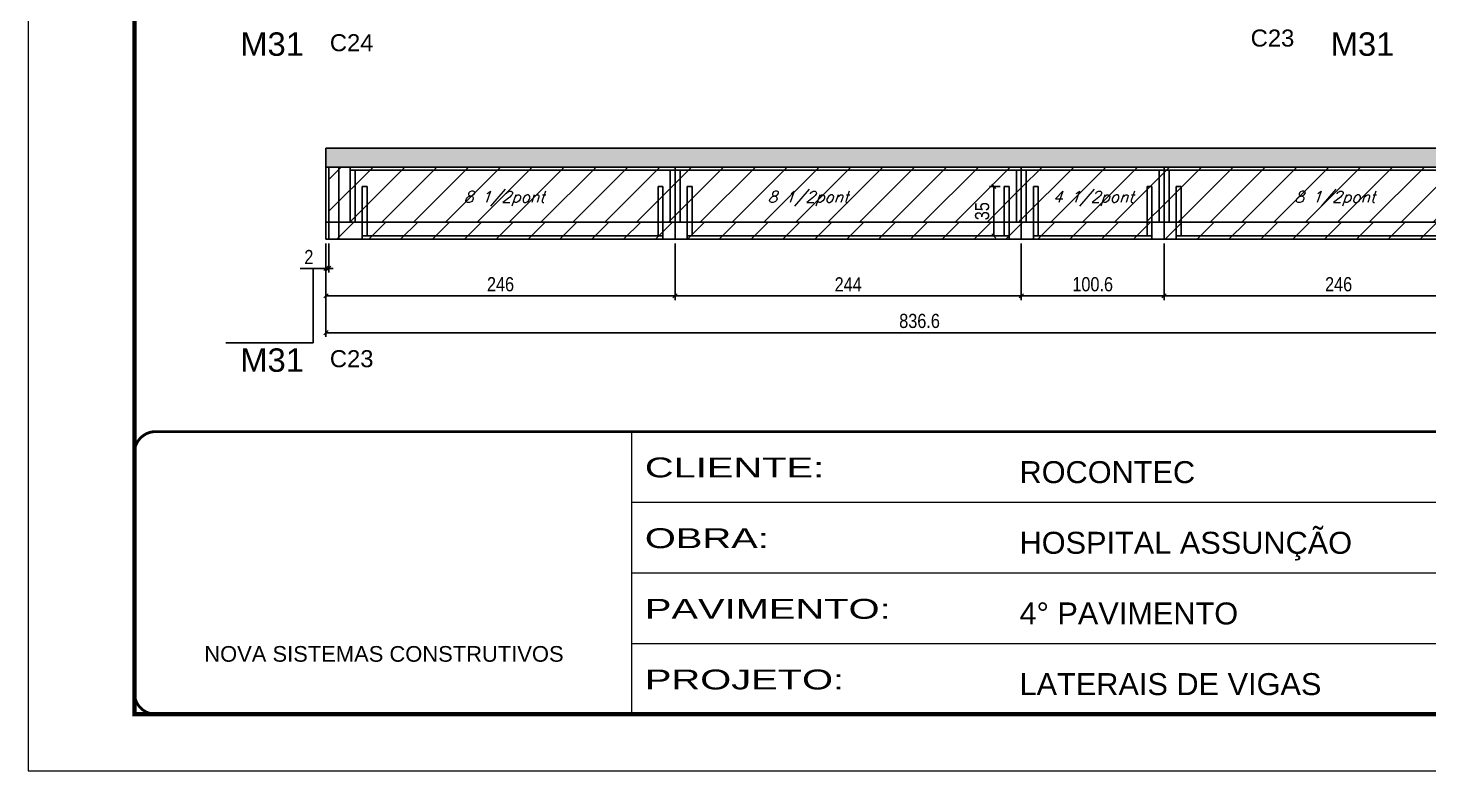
# Model space of a CAD drawing. Extents: x -20960 to -5926, y -2106 to 21915.
# Drawn here: x -9023 to -8036, y 18568 to 19092 of the extents above; entities that cross this region are included whole.
import ezdxf

# ---------------------------------------------------------------- set-up
doc = ezdxf.new("R2010")
doc.units = 0
doc.linetypes.add('CONTINUO', pattern=[0])
doc.linetypes.add('DASHED', pattern=[0.75, 0.5, -0.25])
for name, color, linetype in [('5', 5, 'Continuous'), ('COTA', 241, 'Continuous'), ('NOMENCLATURA', 7, 'Continuous'), ('Painéis', 200, 'Continuous'), ('Reaproveitamento', 251, 'Continuous'), ('SARR_2.2x7', 40, 'Continuous'), ('SARR_3.5x7', 81, 'Continuous'), ('texto', 7, 'Continuous')]:
    doc.layers.add(name, color=color, linetype=linetype)
doc.layers.add('Folhas', color=255, linetype='Continuous', lineweight=9)
doc.layers.add('SARRAFO DE PRESSAO', color=251, linetype='DASHED', lineweight=9)
doc.styles.add('ARIAL', font='arial.ttf')
doc.styles.add('COTA TECNICA', font='techl___.ttf', dxfattribs={"height": 10})
doc.styles.add('Romans', font='romans.shx')
doc.styles.get("Standard").update_dxf_attribs({"font": 'arial.ttf'})
doc.styles.add('Tecnologia', font='')
doc.styles.get('Tecnologia').set_extended_font_data('Forgotten Futurist')
doc.dimstyles.new('PAINEL', dxfattribs={"dimtxt": 10, "dimasz": 3, "dimexe": 3, "dimexo": 3, "dimgap": 3, "dimtad": 1, "dimdec": 1, "dimzin": 12, "dimdsep": 46, "dimtxsty": 'COTA TECNICA', "dimblk1": 'OBLIQUE', "dimblk2": 'OBLIQUE', "dimsah": 1, "dimcen": 0.9, "dimclrd": 4, "dimclre": 4, "dimclrt": 240, "dimadec": 1, "dimazin": 3, "dimtfac": 1, "dimtdec": 1, "dimtmove": 0, "dimatfit": 3, "dimfxl": 1, "dimtolj": 1, "dimtzin": 12, "dimarcsym": 0})
pattern_1 = [(45, (-149328.225, -7976.085), (-11.2253202, 11.2253202), [])]

# ---------------------------------------------------------------- blocks, each defined once
blk = doc.blocks.new('9999999999')
at = {"color": 30, "linetype": 'CONTINUO'}
for p, q in [((98564.56, 34230.21), (98564.56, 34429.45)), ((98564.56, 34379.64), (99583.98, 34379.64)), ((98564.56, 34329.83), (99487.98, 34329.83)), ((98564.56, 34280.02), (99487.98, 34280.02))]:
    blk.add_line(p, q, dxfattribs=at)
at = {"color": 30, "linetype": 'CONTINUO', "const_width": 2}
blk.add_lwpolyline([(99583.98, 34230.21), (99583.98, 34414.45, 0.414214), (99568.98, 34429.45), (98228.98, 34429.45, 0.414214), (98213.98, 34414.45), (98213.98, 34245.21, 0.414214), (98228.98, 34230.21), (99583.98, 34230.21)], format="xyb", dxfattribs=at)
at = {"layer": 'Folhas'}
blk.add_lwpolyline([(98138.98, 34190.21), (99623.98, 34190.21), (99623.98, 35240.21), (98138.98, 35240.21)], close=True, dxfattribs=at)
at = {"layer": 'Folhas', "color": 30, "const_width": 3}
blk.add_lwpolyline([(98213.98, 34230.21), (99583.98, 34230.21), (99583.98, 35200.21), (98213.98, 35200.21)], close=True, dxfattribs=at)
at = {"color": 7, "linetype": 'Continuous', "ltscale": 5, "style": 'ARIAL'}
for s, height, p in [('ROCONTEC', 15.483, (98837.68, 34393.13)), ('HOSPITAL ASSUNÇÃO', 15.4829, (98837.68, 34343.32)), ('4° PAVIMENTO', 15.4829, (98837.68, 34293.51)), ('NOVA SISTEMAS CONSTRUTIVOS', 11.0592, (98263.19, 34267.21)), ('LATERAIS DE VIGAS', 15.4829, (98837.68, 34243.7))]:
    blk.add_text(s, height=height, dxfattribs=at).set_placement(p)
at = {"layer": 'Folhas', "color": 7, "style": 'Tecnologia', "width": 1.5}
for s, p in [('CLIENTE:', (98573.65, 34397.17)), ('OBRA:', (98573.65, 34347.31)), ('PAVIMENTO:', (98573.65, 34297.5)), ('PROJETO:', (98573.65, 34247.69))]:
    blk.add_text(s, height=14, dxfattribs=at).set_placement(p)
blk = doc.blocks.new('_Oblique')
at = {"color": 0, "linetype": 'ByBlock', "lineweight": -2}
blk.add_line((-0.5, -0.5), (0.5, 0.5), dxfattribs=at)
blk = doc.blocks.new('*D179')
at = {"layer": 'COTA', "color": 4, "lineweight": -2, "ltscale": 25, "transparency": 16777216}
for p, q in [((-8813.55, 18940.17), (-8813.55, 18874.21)), ((-7976.95, 18940.17), (-7976.95, 18874.21)), ((-7976.95, 18877.21), (-8813.55, 18877.21))]:
    blk.add_line(p, q, dxfattribs=at)
at = {"layer": 'Defpoints', "color": 0, "ltscale": 25, "transparency": 16777216}
for p in [(-8813.55, 18943.17), (-7976.95, 18943.17), (-8813.55, 18877.21)]:
    blk.add_point(p, dxfattribs=at)
at = {"layer": 'COTA', "color": 4, "lineweight": -2, "ltscale": 25, "transparency": 16777216, "xscale": 3, "yscale": 3, "zscale": 3, "rotation": 180}
blk.add_blockref('_Oblique', (-8813.55, 18877.21), dxfattribs=at)
at = {"layer": 'COTA', "color": 4, "lineweight": -2, "ltscale": 25, "transparency": 16777216, "xscale": 3, "yscale": 3, "zscale": 3}
blk.add_blockref('_Oblique', (-7976.95, 18877.21), dxfattribs=at)
at = {"layer": 'COTA', "color": 240, "ltscale": 25, "transparency": 16777216, "insert": (-8395.25, 18885.45), "char_height": 10, "attachment_point": 5, "style": 'COTA TECNICA'}
blk.add_mtext('\\A1;836.6', dxfattribs=at)
blk = doc.blocks.new('*D236')
at = {"layer": 'COTA', "color": 4, "lineweight": -2, "ltscale": 25, "transparency": 16777216}
for p, q in [((-8813.55, 18940.17), (-8813.55, 18900.19)), ((-8567.55, 18940.17), (-8567.55, 18900.19)), ((-8813.55, 18903.19), (-8567.55, 18903.19))]:
    blk.add_line(p, q, dxfattribs=at)
at = {"layer": 'Defpoints', "color": 0, "ltscale": 25, "transparency": 16777216}
for p in [(-8813.55, 18943.17), (-8567.55, 18943.17), (-8567.55, 18903.19)]:
    blk.add_point(p, dxfattribs=at)
at = {"layer": 'COTA', "color": 4, "lineweight": -2, "ltscale": 25, "transparency": 16777216, "xscale": 3, "yscale": 3, "zscale": 3, "rotation": 180}
blk.add_blockref('_Oblique', (-8813.55, 18903.19), dxfattribs=at)
at = {"layer": 'COTA', "color": 4, "lineweight": -2, "ltscale": 25, "transparency": 16777216, "xscale": 3, "yscale": 3, "zscale": 3}
blk.add_blockref('_Oblique', (-8567.55, 18903.19), dxfattribs=at)
at = {"layer": 'COTA', "color": 240, "ltscale": 25, "transparency": 16777216, "insert": (-8690.55, 18911.3), "char_height": 10, "attachment_point": 5, "style": 'COTA TECNICA'}
blk.add_mtext('\\A1;246', dxfattribs=at)
blk = doc.blocks.new('*D180')
at = {"layer": 'COTA', "color": 4, "lineweight": -2, "ltscale": 25, "transparency": 16777216}
for p, q in [((-8567.55, 18940.17), (-8567.55, 18900.19)), ((-8323.55, 18940.17), (-8323.55, 18900.19)), ((-8567.55, 18903.19), (-8323.55, 18903.19))]:
    blk.add_line(p, q, dxfattribs=at)
at = {"layer": 'Defpoints', "color": 0, "ltscale": 25, "transparency": 16777216}
for p in [(-8567.55, 18943.17), (-8323.55, 18943.17), (-8323.55, 18903.19)]:
    blk.add_point(p, dxfattribs=at)
at = {"layer": 'COTA', "color": 4, "lineweight": -2, "ltscale": 25, "transparency": 16777216, "xscale": 3, "yscale": 3, "zscale": 3, "rotation": 180}
blk.add_blockref('_Oblique', (-8567.55, 18903.19), dxfattribs=at)
at = {"layer": 'COTA', "color": 4, "lineweight": -2, "ltscale": 25, "transparency": 16777216, "xscale": 3, "yscale": 3, "zscale": 3}
blk.add_blockref('_Oblique', (-8323.55, 18903.19), dxfattribs=at)
at = {"layer": 'COTA', "color": 240, "ltscale": 25, "transparency": 16777216, "insert": (-8445.55, 18911.27), "char_height": 10, "attachment_point": 5, "style": 'COTA TECNICA'}
blk.add_mtext('\\A1;244', dxfattribs=at)
blk = doc.blocks.new('*D181')
at = {"layer": 'COTA', "color": 4, "lineweight": -2, "ltscale": 25, "transparency": 16777216}
for p, q in [((-8222.95, 18940.17), (-8222.95, 18900.19)), ((-7976.95, 18940.17), (-7976.95, 18900.19)), ((-8222.95, 18903.19), (-7976.95, 18903.19))]:
    blk.add_line(p, q, dxfattribs=at)
at = {"layer": 'Defpoints', "color": 0, "ltscale": 25, "transparency": 16777216}
for p in [(-8222.95, 18943.17), (-7976.95, 18943.17), (-7976.95, 18903.19)]:
    blk.add_point(p, dxfattribs=at)
at = {"layer": 'COTA', "color": 4, "lineweight": -2, "ltscale": 25, "transparency": 16777216, "xscale": 3, "yscale": 3, "zscale": 3, "rotation": 180}
blk.add_blockref('_Oblique', (-8222.95, 18903.19), dxfattribs=at)
at = {"layer": 'COTA', "color": 4, "lineweight": -2, "ltscale": 25, "transparency": 16777216, "xscale": 3, "yscale": 3, "zscale": 3}
blk.add_blockref('_Oblique', (-7976.95, 18903.19), dxfattribs=at)
at = {"layer": 'COTA', "color": 240, "ltscale": 25, "transparency": 16777216, "insert": (-8099.95, 18911.3), "char_height": 10, "attachment_point": 5, "style": 'COTA TECNICA'}
blk.add_mtext('\\A1;246', dxfattribs=at)
blk = doc.blocks.new('*D238')
at = {"layer": 'COTA', "color": 4, "lineweight": -2, "ltscale": 25, "transparency": 16777216}
for p, q in [((-8813.55, 18940.17), (-8813.55, 18919.54)), ((-8811.55, 18940.17), (-8811.55, 18919.54)), ((-8813.55, 18922.54), (-8831.66, 18922.54)), ((-8811.55, 18922.54), (-8813.55, 18922.54)), ((-8811.55, 18922.54), (-8808.55, 18922.54))]:
    blk.add_line(p, q, dxfattribs=at)
at = {"layer": 'Defpoints', "color": 0, "ltscale": 25, "transparency": 16777216}
for p in [(-8813.55, 18943.17), (-8811.55, 18943.17), (-8813.55, 18922.54)]:
    blk.add_point(p, dxfattribs=at)
at = {"layer": 'COTA', "color": 4, "lineweight": -2, "ltscale": 25, "transparency": 16777216, "xscale": 3, "yscale": 3, "zscale": 3}
blk.add_blockref('_Oblique', (-8813.55, 18922.54), dxfattribs=at)
at = {"layer": 'COTA', "color": 4, "lineweight": -2, "ltscale": 25, "transparency": 16777216, "xscale": 3, "yscale": 3, "zscale": 3, "rotation": 180}
blk.add_blockref('_Oblique', (-8811.55, 18922.54), dxfattribs=at)
at = {"layer": 'COTA', "color": 240, "ltscale": 25, "transparency": 16777216, "insert": (-8825.61, 18930.54), "char_height": 10, "attachment_point": 5, "style": 'COTA TECNICA'}
blk.add_mtext('\\A1;2', dxfattribs=at)
blk = doc.blocks.new('*D183')
at = {"layer": 'COTA', "color": 4, "lineweight": -2, "ltscale": 25, "transparency": 16777216}
for p, q in [((-8323.55, 18940.17), (-8323.55, 18900.19)), ((-8222.95, 18940.17), (-8222.95, 18900.19)), ((-8323.55, 18903.19), (-8222.95, 18903.19))]:
    blk.add_line(p, q, dxfattribs=at)
at = {"layer": 'Defpoints', "color": 0, "ltscale": 25, "transparency": 16777216}
for p in [(-8323.55, 18943.17), (-8222.95, 18943.17), (-8222.95, 18903.19)]:
    blk.add_point(p, dxfattribs=at)
at = {"layer": 'COTA', "color": 4, "lineweight": -2, "ltscale": 25, "transparency": 16777216, "xscale": 3, "yscale": 3, "zscale": 3, "rotation": 180}
blk.add_blockref('_Oblique', (-8323.55, 18903.19), dxfattribs=at)
at = {"layer": 'COTA', "color": 4, "lineweight": -2, "ltscale": 25, "transparency": 16777216, "xscale": 3, "yscale": 3, "zscale": 3}
blk.add_blockref('_Oblique', (-8222.95, 18903.19), dxfattribs=at)
at = {"layer": 'COTA', "color": 240, "ltscale": 25, "transparency": 16777216, "insert": (-8273.25, 18911.3), "char_height": 10, "attachment_point": 5, "style": 'COTA TECNICA'}
blk.add_mtext('\\A1;100.6', dxfattribs=at)
blk = doc.blocks.new('*D246')
at = {"layer": 'COTA', "color": 4, "lineweight": -2, "ltscale": 25, "transparency": 16777216}
for p, q in [((-8338.55, 18980.34), (-8345.91, 18980.34)), ((-8342.91, 18980.34), (-8342.91, 18945.37)), ((-8338.55, 18945.37), (-8345.91, 18945.37))]:
    blk.add_line(p, q, dxfattribs=at)
at = {"layer": 'Defpoints', "color": 0, "ltscale": 25, "transparency": 16777216}
for p in [(-8335.55, 18980.34), (-8342.91, 18945.37), (-8335.55, 18945.37)]:
    blk.add_point(p, dxfattribs=at)
at = {"layer": 'COTA', "color": 4, "lineweight": -2, "ltscale": 25, "transparency": 16777216, "xscale": 3, "yscale": 3, "zscale": 3}
for p, rotation in [((-8342.91, 18980.34), 90), ((-8342.91, 18945.37), 270)]:
    blk.add_blockref('_Oblique', p, dxfattribs=dict(at, rotation=rotation))
at = {"layer": 'COTA', "color": 240, "ltscale": 25, "transparency": 16777216, "insert": (-8351.12, 18962.86), "char_height": 10, "attachment_point": 5, "rotation": 90, "style": 'COTA TECNICA'}
blk.add_mtext('\\A1;35', dxfattribs=at)

msp = doc.modelspace()

# ---------------------------------------------------------------- hatches: boundary and pattern name
at = {"layer": 'COTA', "linetype": 'ByBlock'}
h = msp.add_hatch(dxfattribs=at)
h.set_pattern_fill('AR-CONC', color=256, scale=0.03)
h.set_pattern_definition([(50, (-148065.0433, -14185.4525), (5.46554007, -0.47817257), [0.5715, -6.2865]), (355, (-148065.0433, -14185.4525), (-1.05730264, 5.73170536), [0.4572, -5.02921753]), (100.4514447, (-148064.588, -14185.4923), (4.40823741, 5.25353256), [0.48570026, -5.34270734]), (46.1842, (-148065.043, -14183.9285), (8.13237123, -1.26126984), [0.85725, -9.42975]), (96.6355576, (-148064.366, -14184.0336), (7.122124, 7.42278374), [0.7285507, -8.01406824]), (351.184151, (-148065.043, -14183.9285), (7.122124, 7.42278374), [0.685799, -7.54379196]), (21, (-148064.2813, -14184.3095), (4.54843174, -3.06795595), [0.5715, -6.2865]), (326, (-148064.2813, -14184.3095), (1.85406085, 5.52563898), [0.4572, -5.0292]), (71.451445, (-148063.9023, -14184.565), (6.40249258, 2.45768307), [0.48570026, -5.34269813]), (37.5, (-148065.0433, -14185.4525), (0.092658098, 2.536651166), [0, -4.96824, 0, -5.1054, 0, -5.04825]), (7.5, (-148065.0433, -14185.4525), (2.004589875, 3.005417245), [0, -2.91084, 0, -4.85394, 0, -1.92405]), (327.5, (-148066.7426, -14185.4525), (4.067717855, -0.17186232), [0, -1.905, 0, -5.9436, 0, -7.8867]), (317.5, (-148067.5046, -14185.4525), (4.44387544, 0.76279473), [0, -2.4765, 0, -3.94716, 0, -5.6007])])
h.paths.add_polyline_path([(-7976.95, 18993.97), (-7976.95, 19007.17), (-8813.55, 19007.17), (-8813.55, 18993.97)])
at = {"layer": 'Reaproveitamento', "ltscale": 25}
h = msp.add_hatch(dxfattribs=at)
h.set_pattern_fill('ANSI31', color=256, scale=5)
h.set_pattern_definition(pattern_1)
h.paths.add_polyline_path([(-8567.55, 18993.97), (-8811.55, 18993.97), (-8811.55, 18955.17), (-8567.55, 18955.17)])
h.paths.add_polyline_path([(-8724.31, 18963.64), (-8656.69, 18963.64), (-8651.19, 18979.61), (-8718.81, 18979.61)], flags=24)
h = msp.add_hatch(dxfattribs=at)
h.set_pattern_fill('ANSI31', color=256, scale=5)
h.set_pattern_definition(pattern_1)
h.paths.add_polyline_path([(-8323.55, 18993.97), (-8567.55, 18993.97), (-8567.55, 18955.17), (-8323.55, 18955.17)])
h.paths.add_polyline_path([(-8510.17, 18963.64), (-8442.55, 18963.64), (-8437.05, 18979.61), (-8504.67, 18979.61)], flags=24)
h = msp.add_hatch(dxfattribs=at)
h.set_pattern_fill('ANSI31', color=256, scale=5)
h.set_pattern_definition(pattern_1)
h.paths.add_polyline_path([(-8222.95, 18993.97), (-8323.55, 18993.97), (-8323.55, 18955.17), (-8222.95, 18955.17)])
h.paths.add_polyline_path([(-8309.39, 18963.64), (-8241.77, 18963.64), (-8236.27, 18979.61), (-8303.89, 18979.61)], flags=24)
h = msp.add_hatch(dxfattribs=at)
h.set_pattern_fill('ANSI31', color=256, scale=5)
h.set_pattern_definition(pattern_1)
h.paths.add_polyline_path([(-7978.95, 18993.97), (-8222.95, 18993.97), (-8222.95, 18955.17), (-7978.95, 18955.17)])
h.paths.add_polyline_path([(-8138.96, 18963.64), (-8071.34, 18963.64), (-8065.84, 18979.61), (-8133.46, 18979.61)], flags=24)
at = {"layer": 'Reaproveitamento'}
h = msp.add_hatch(dxfattribs=at)
h.set_pattern_fill('ANSI31', color=256, scale=5)
h.paths.add_polyline_path([(-8567.55, 18943.17), (-8567.55, 18955.17), (-8811.55, 18955.17), (-8811.55, 18943.17)])
h = msp.add_hatch(dxfattribs=at)
h.set_pattern_fill('ANSI31', color=256, scale=5)
h.paths.add_polyline_path([(-8323.55, 18943.17), (-8323.55, 18955.17), (-8567.55, 18955.17), (-8567.55, 18943.17)])
h = msp.add_hatch(dxfattribs=at)
h.set_pattern_fill('ANSI31', color=256, scale=5)
h.paths.add_polyline_path([(-8222.95, 18943.17), (-8222.95, 18955.17), (-8323.55, 18955.17), (-8323.55, 18943.17)])
h = msp.add_hatch(dxfattribs=at)
h.set_pattern_fill('ANSI31', color=256, scale=5)
h.paths.add_polyline_path([(-7978.95, 18943.17), (-7978.95, 18955.17), (-8222.95, 18955.17), (-8222.95, 18943.17)])

# ---------------------------------------------------------------- linework, layer by layer
at = {"layer": 'COTA', "linetype": 'ByBlock'}
for p, q in [((-8813.55, 19007.17), (-7976.95, 19007.17)), ((-8813.55, 18993.97), (-8813.55, 19007.17)), ((-8813.55, 19007.17), (-7976.95, 19007.17))]:
    msp.add_line(p, q, dxfattribs=at)
at = {"layer": 'NOMENCLATURA', "linetype": 'Continuous'}
for p in [(-8822.61, 18922.54), (-8884.1, 18870.14)]:
    msp.add_line(p, (-8822.61, 18870.14), dxfattribs=at)
at = {"layer": 'Painéis'}
for p, q in [((-8813.55, 18993.97), (-7976.95, 18993.97)), ((-8813.55, 18955.17), (-7976.95, 18955.17)), ((-8813.55, 18943.17), (-7976.95, 18943.17))]:
    msp.add_line(p, q, dxfattribs=at)
at = {"layer": 'Painéis', "ltscale": 25}
for p, q in [((-8813.55, 18943.17), (-8813.55, 18993.97)), ((-8811.55, 18943.17), (-8811.55, 18993.97)), ((-8567.55, 18943.17), (-8567.55, 18993.97)), ((-8323.55, 18943.17), (-8323.55, 18993.97)), ((-8222.95, 18943.17), (-8222.95, 18993.97))]:
    msp.add_line(p, q, dxfattribs=at)
at = {"layer": 'SARR_2.2x7', "linetype": 'Continuous'}
for p, q in [((-8804.55, 18993.97), (-8804.55, 18943.17)), ((-8796.55, 18991.77), (-7993.95, 18991.77)), ((-8788.05, 18945.37), (-8576.05, 18945.37)), ((-8559.05, 18945.37), (-8332.05, 18945.37)), ((-8315.05, 18945.37), (-8231.45, 18945.37)), ((-8214.45, 18945.37), (-8002.45, 18945.37)), ((-8788.05, 18943.17), (-8576.05, 18943.17)), ((-8559.05, 18943.17), (-8332.05, 18943.17)), ((-8315.05, 18943.17), (-8231.45, 18943.17)), ((-8214.45, 18943.17), (-8002.45, 18943.17))]:
    msp.add_line(p, q, dxfattribs=at)
at = {"layer": 'SARR_3.5x7'}
for p, q in [((-8796.55, 18993.97), (-8796.55, 18955.17)), ((-8793.05, 18991.77), (-8793.05, 18955.17)), ((-8571.05, 18991.77), (-8571.05, 18955.17)), ((-8564.05, 18991.77), (-8564.05, 18955.17)), ((-8327.05, 18991.77), (-8327.05, 18955.17)), ((-8320.05, 18991.77), (-8320.05, 18955.17)), ((-8226.45, 18991.77), (-8226.45, 18955.17)), ((-8219.45, 18991.77), (-8219.45, 18955.17)), ((-8788.05, 18980.34), (-8788.05, 18943.17)), ((-8788.05, 18980.34), (-8784.55, 18980.34)), ((-8784.55, 18980.34), (-8784.55, 18945.37)), ((-8579.55, 18980.34), (-8579.55, 18945.37)), ((-8579.55, 18980.34), (-8576.05, 18980.34)), ((-8576.05, 18980.34), (-8576.05, 18943.17)), ((-8559.05, 18980.34), (-8559.05, 18943.17)), ((-8559.05, 18980.34), (-8555.55, 18980.34)), ((-8555.55, 18980.34), (-8555.55, 18945.37)), ((-8335.55, 18980.34), (-8335.55, 18945.37)), ((-8335.55, 18980.34), (-8332.05, 18980.34)), ((-8332.05, 18980.34), (-8332.05, 18943.17)), ((-8315.05, 18980.34), (-8315.05, 18943.17)), ((-8315.05, 18980.34), (-8311.55, 18980.34)), ((-8311.55, 18980.34), (-8311.55, 18945.37)), ((-8234.95, 18980.34), (-8234.95, 18945.37)), ((-8234.95, 18980.34), (-8231.45, 18980.34)), ((-8231.45, 18980.34), (-8231.45, 18943.17)), ((-8214.45, 18980.34), (-8214.45, 18943.17)), ((-8214.45, 18980.34), (-8210.95, 18980.34)), ((-8210.95, 18980.34), (-8210.95, 18945.37))]:
    msp.add_line(p, q, dxfattribs=at)

# ---------------------------------------------------------------- block references
at = {"layer": 'SARRAFO DE PRESSAO', "color": 6, "linetype": 'ByBlock'}
msp.add_blockref('9999999999', (-107162.48, -15621.96), dxfattribs=at)

# ---------------------------------------------------------------- texts
at = {"layer": '5', "linetype": 'Continuous'}
for s, p in [('C24', (-8810.81, 19075.62)), ('C23', (-8161.91, 19078.91)), ('C23', (-8810.81, 18852.88))]:
    msp.add_text(s, height=12, rotation=359.99996, dxfattribs=at).set_placement(p)
at = {"layer": 'NOMENCLATURA', "linetype": 'Continuous'}
for p in [(-8873.92, 19072.39), (-8105.51, 19072.39), (-8873.92, 18849.65)]:
    msp.add_text('M31', height=16.5, dxfattribs=at).set_placement(p)
at = {"layer": 'texto', "color": 2, "char_height": 8, "attachment_point": 5, "style": 'Romans'}
for s, insert in [('{\\Q19;\\C256;8 1/2pont}', (-8687.94, 18971.62)), ('{\\Q19;\\C256;8 1/2pont}', (-8473.8, 18971.62)), ('{\\Q19;\\C256;4 1/2pont}', (-8272.82, 18971.62)), ('{\\Q19;\\C256;8 1/2pont}', (-8102.59, 18971.62))]:
    msp.add_mtext(s, dxfattribs=dict(at, insert=insert))

# ---------------------------------------------------------------- dimensions: what is measured, and where the dimension line sits
at = {"layer": 'COTA', "ltscale": 25}
dim = msp.add_linear_dim(base=(-8342.91, 18945.37), p1=(-8335.55, 18980.34), p2=(-8335.55, 18945.37), angle=90, dimstyle='PAINEL', dxfattribs=at)
dim.commit()
dim.dimension.update_dxf_attribs({"geometry": '*D246', "text_midpoint": (-8351.12, 18962.86)})
for base, p1, p2, picture, middle in [((-8813.55, 18922.54), (-8811.55, 18943.17), (-8813.55, 18943.17), '*D238', (-8825.61, 18930.54)), ((-8813.55, 18877.21), (-7976.95, 18943.17), (-8813.55, 18943.17), '*D179', (-8395.25, 18885.45)), ((-8567.55, 18903.19), (-8813.55, 18943.17), (-8567.55, 18943.17), '*D236', (-8690.55, 18911.3)), ((-8323.55, 18903.19), (-8567.55, 18943.17), (-8323.55, 18943.17), '*D180', (-8445.55, 18911.27)), ((-8222.95, 18903.19), (-8323.55, 18943.17), (-8222.95, 18943.17), '*D183', (-8273.25, 18911.3))]:
    dim = msp.add_linear_dim(base=base, p1=p1, p2=p2, dimstyle='PAINEL', dxfattribs=at)
    dim.commit()
    dim.dimension.update_dxf_attribs({"geometry": picture, "text_midpoint": middle})
dim = msp.add_linear_dim(base=(-7976.95, 18903.19), p1=(-8222.95, 18943.17), p2=(-7976.95, 18943.17), dimstyle='PAINEL', override={"dimtmove": 1}, dxfattribs=at)
dim.commit()
dim.dimension.update_dxf_attribs({"geometry": '*D181', "text_midpoint": (-8099.95, 18911.3)})

doc.saveas('drawing.dxf')
